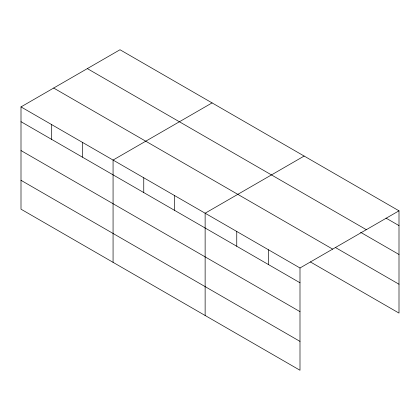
<?xml version="1.0" encoding="UTF-8"?>
<svg xmlns="http://www.w3.org/2000/svg" width="420" height="420" viewBox="0 0 420 420"><rect width="100%" height="100%" fill="white"/><g stroke="black" fill="none" stroke-linecap="round" stroke-linejoin="round"><path stroke-width="0.63" d="M299.995 311.64L299.995 267.981L21 106.906L21 209.181L299.995 370.256L299.995 311.64L21 150.565M310.354 261.917L399 313.094L399 210.819L120.005 49.744L21 106.906M212.074 102.9L113.069 160.062L113.069 262.337M304.143 156.056L205.133 213.213L205.133 315.488M299.995 267.981L399 210.819M386.012 218.111L399 225.608M87.334 68.607L366.329 229.682M360.607 232.312L399 254.478M335.764 247.716L399 284.225M53.671 88.043L332.666 249.118M21 121.695L299.995 282.77M21 180.311L299.995 341.387M268.375 249.727L268.375 264.516M236.754 231.472L236.754 246.262M174.447 195.494L174.447 210.289M143.756 177.781L143.756 192.57M82.378 142.343L82.378 157.133M51.691 124.624L51.691 139.414"/></g></svg>
